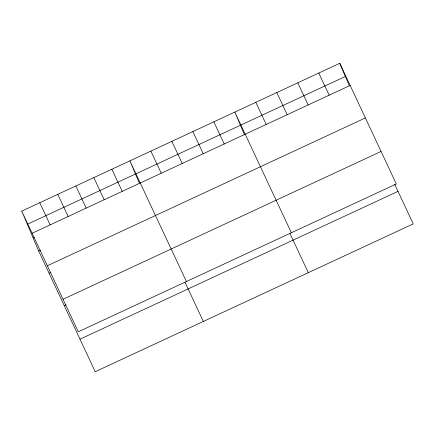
<?xml version="1.0" encoding="UTF-8"?>
<svg xmlns="http://www.w3.org/2000/svg" width="435" height="435" viewBox="0 0 435 435"><rect width="100%" height="100%" fill="white"/><g stroke="black" fill="none" stroke-linecap="round" stroke-linejoin="round"><path stroke-width="0.65" d="M21.75 211.116L339.778 63.298L396.307 183.972L78.278 331.791L21.75 211.116L38.693 251.028L95.221 371.702L413.25 223.884L394.654 184.184M27.34 224.286L345.374 76.468M32.119 233.247L350.148 85.434M33.103 237.858L34.305 237.298M38.693 251.028L40.493 250.19M47.35 265.769L365.378 117.95M49.057 273.158L50.862 272.321M63.042 299.269L381.076 151.456M64.293 305.68L66.093 304.843M79.986 339.18L398.02 191.367M318.79 73.053L329.159 95.189M297.801 82.813L308.17 104.944M276.812 92.568L287.176 114.699M255.818 102.323L266.187 124.453M291.358 232.752L234.829 112.078L244.263 134.295M289.982 233.562L308.301 272.663M213.841 121.833L224.21 143.969M192.852 131.593L203.216 153.724M171.858 141.348L182.227 163.478M150.869 151.103L161.238 173.233M186.408 281.532L129.88 160.858L139.309 183.075M185.033 282.342L203.352 321.443M111.86 169.237L122.224 191.367M93.835 177.61L104.204 199.741M75.815 185.99L86.184 208.12M57.795 194.363L68.159 216.494M39.77 202.737L50.139 224.873M339.778 63.298L349.213 85.516"/></g></svg>
